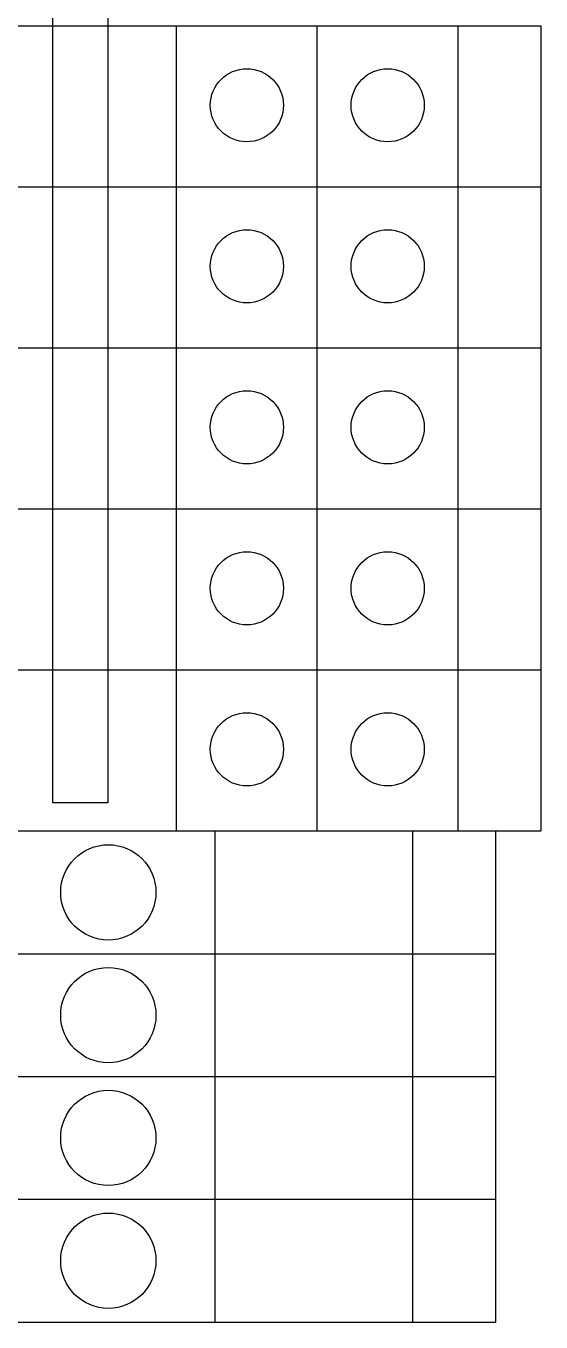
# Paper-space layout '2 DOOR PANEL LAYOUT - A1 Sheet' of a CAD drawing. Extents: x 50 to 825, y 22 to 486.
# Drawn here: x 432.18 to 435.51, y 302.71 to 311.09 of the extents above; entities that cross this region are included whole.
import ezdxf

# ---------------------------------------------------------------- set-up
doc = ezdxf.new("R2010")
doc.units = 0
doc.layers.add('N-EQPM', color=3, linetype='Continuous', lineweight=25)

psp = doc.layouts.new('2 DOOR PANEL LAYOUT - A1 Sheet')

# ---------------------------------------------------------------- linework, layer by layer
at = {"layer": 'N-EQPM', "ltscale": 10}
for p, q in [((425.9429, 311.0921), (435.5084, 311.0921)), ((433.1496, 310.051), (433.1496, 311.0921)), ((434.0606, 310.051), (434.0606, 311.0921)), ((434.9716, 310.051), (434.9716, 311.0921)), ((435.5084, 310.051), (435.5084, 311.0921)), ((425.9429, 310.051), (435.5084, 310.051)), ((425.9429, 310.051), (435.5084, 310.051)), ((433.1496, 309.0099), (433.1496, 310.051)), ((434.0606, 309.0099), (434.0606, 310.051)), ((434.9716, 309.0099), (434.9716, 310.051)), ((435.5084, 309.0099), (435.5084, 310.051)), ((425.9429, 309.0099), (435.5084, 309.0099)), ((425.9429, 309.0099), (435.5084, 309.0099)), ((433.1496, 307.9687), (433.1496, 309.0099)), ((434.0606, 307.9687), (434.0606, 309.0099)), ((434.9716, 307.9687), (434.9716, 309.0099)), ((435.5084, 307.9687), (435.5084, 309.0099)), ((425.9429, 307.9687), (435.5084, 307.9687)), ((425.9429, 307.9687), (435.5084, 307.9687)), ((433.1496, 306.9276), (433.1496, 307.9687)), ((434.0606, 306.9276), (434.0606, 307.9687)), ((434.9716, 306.9276), (434.9716, 307.9687)), ((435.5084, 306.9276), (435.5084, 307.9687)), ((425.9429, 306.9276), (435.5084, 306.9276)), ((425.9429, 306.9276), (435.5084, 306.9276)), ((433.1496, 305.8864), (433.1496, 306.9276)), ((434.0606, 305.8864), (434.0606, 306.9276)), ((434.9716, 305.8864), (434.9716, 306.9276)), ((435.5084, 305.8864), (435.5084, 306.9276)), ((425.9429, 305.8864), (435.5084, 305.8864)), ((426.2357, 305.8864), (435.2156, 305.8864)), ((433.4007, 305.0926), (433.4007, 305.8864)), ((434.6787, 305.0926), (434.6787, 305.8864)), ((435.2156, 305.0926), (435.2156, 305.8864)), ((426.2357, 305.0926), (435.2156, 305.0926)), ((426.2357, 305.0926), (435.2156, 305.0926)), ((433.4007, 304.2987), (433.4007, 305.0926)), ((434.6787, 304.2987), (434.6787, 305.0926)), ((435.2156, 304.2987), (435.2156, 305.0926)), ((426.2357, 304.2987), (435.2156, 304.2987)), ((426.2357, 304.2987), (435.2156, 304.2987)), ((433.4007, 303.5048), (433.4007, 304.2987)), ((434.6787, 303.5048), (434.6787, 304.2987)), ((435.2156, 303.5048), (435.2156, 304.2987)), ((426.2357, 303.5048), (435.2156, 303.5048)), ((426.2357, 303.5048), (435.2156, 303.5048)), ((433.4007, 302.711), (433.4007, 303.5048)), ((434.6787, 302.711), (434.6787, 303.5048)), ((435.2156, 302.711), (435.2156, 303.5048)), ((426.2357, 302.711), (435.2156, 302.711))]:
    psp.add_line(p, q, dxfattribs=at)
at = {"layer": 'N-EQPM'}
psp.add_lwpolyline([(432.3502, 318.1082), (432.7056, 318.1082), (432.7056, 306.069), (432.3502, 306.069)], close=True, dxfattribs=at)
for centre, radius in [((433.6051, 310.579), 0.2365), ((434.5161, 310.579), 0.2365), ((433.6051, 309.5379), 0.2365), ((434.5161, 309.5379), 0.2365), ((433.6051, 308.4967), 0.2365), ((434.5161, 308.4967), 0.2365), ((433.6051, 307.4556), 0.2365), ((434.5161, 307.4556), 0.2365), ((433.6051, 306.4145), 0.2365), ((434.5161, 306.4145), 0.2365), ((432.7088, 305.4895), 0.3081), ((432.7088, 304.6956), 0.3081), ((432.7088, 303.9018), 0.3081), ((432.7088, 303.1079), 0.3081)]:
    psp.add_circle(centre, radius, dxfattribs=at)

doc.saveas('drawing.dxf')
